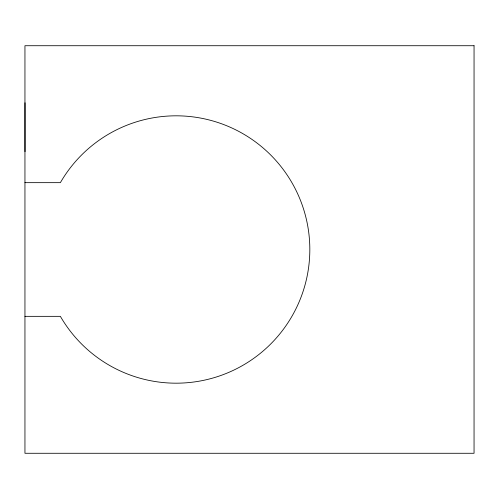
<?xml version="1.0" encoding="UTF-8"?>
<svg xmlns="http://www.w3.org/2000/svg" width="499" height="499" viewBox="0 0 499 499"><rect width="100%" height="100%" fill="white"/><g stroke="black" fill="none" stroke-linecap="round" stroke-linejoin="round"><path stroke-width="0.75" d="M24.95 182.659L60.367 182.659A133.682 133.682 0 0 1 262.069 147.093A133.682 133.682 0 0 1 262.069 351.907A133.682 133.682 0 0 1 60.367 316.341L24.95 316.341M25.019 102.775L25.019 151.684M474.05 45.721L24.95 45.721L24.95 453.279L474.05 453.279L474.05 45.721"/></g></svg>
